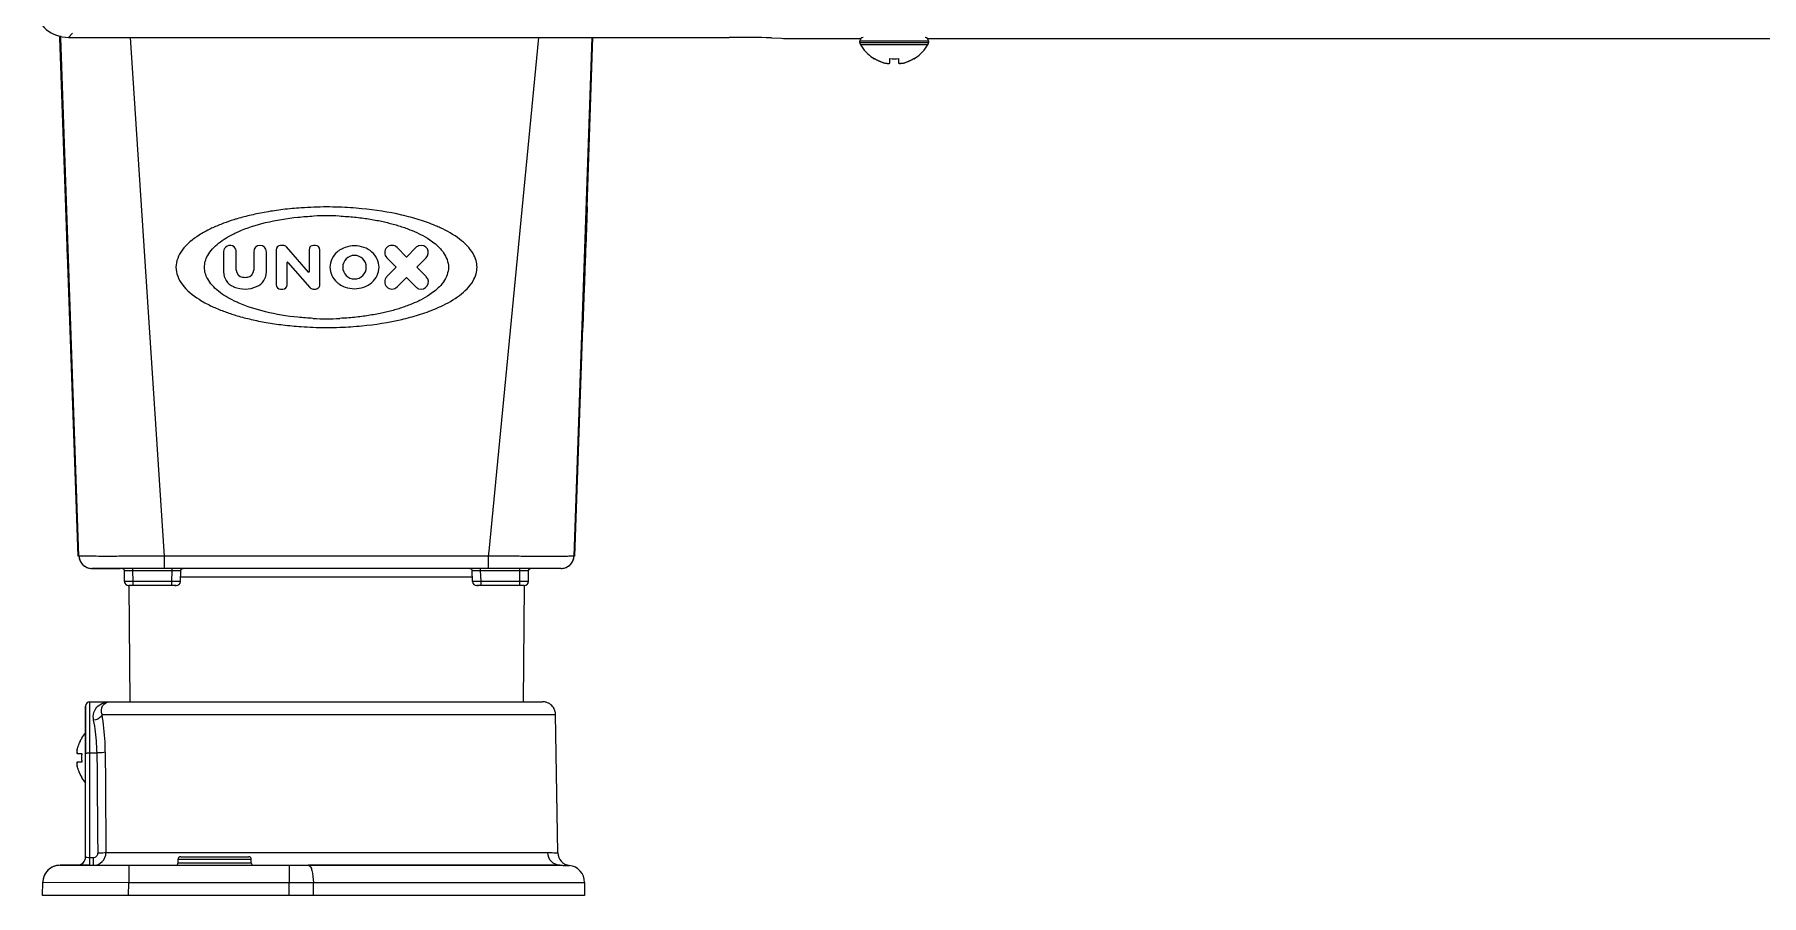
# Model space of a CAD drawing. Header units: millimetres. Extents: x 473 to 3963, y -1329 to 3488.
# Drawn here: x 1836.2 to 2037, y 1297.8 to 1397.8 of the extents above; entities that cross this region are included whole.
import ezdxf

# ---------------------------------------------------------------- set-up
doc = ezdxf.new("R2010")
doc.units = ezdxf.units.MM
doc.header["$LTSCALE"] = 392.37
doc.layers.get('0').update_dxf_attribs({"linetype": 'CONTINUOUS'})

msp = doc.modelspace()

# ---------------------------------------------------------------- linework, layer by layer
at = {"linetype": 'Continuous'}
for p, q in [((1839.16, 1397.43), (1839.16, 1397.66)), ((1839.16, 1397.43), (1839.16, 1397.66)), ((1839.85, 1377.76), (1839.16, 1397.43)), ((1841.27, 1337.21), (1839.16, 1397.43)), ((1839.26, 1397.43), (1839.26, 1397.64)), ((1841.37, 1337.21), (1839.26, 1397.43)), ((1840.15, 1397.47), (1840.63, 1397.95)), ((1840.15, 1397.47), (1840.63, 1397.47)), ((1840.63, 1397.47), (1916.95, 1397.47)), ((1851.29, 1337.77), (1847.37, 1397.47)), ((1889.06, 1337.77), (1894.82, 1397.47)), ((1898.93, 1337.21), (1901.03, 1397.47)), ((1901.03, 1397.47), (1898.93, 1337.21)), ((1899.03, 1337.21), (1901.13, 1397.47)), ((1900.45, 1377.77), (1901.13, 1397.47)), ((1921.88, 1397.43), (1923.06, 1397.37)), ((1927.99, 1397.33), (1932.15, 1397.33)), ((1932.15, 1397.33), (1932.26, 1397.33)), ((1932.15, 1397.07), (1932.15, 1396.87)), ((1932.15, 1396.87), (1932.15, 1397.07)), ((1932.15, 1397.07), (1940.15, 1397.07)), ((1932.15, 1396.87), (1940.15, 1396.87)), ((1932.2, 1396.66), (1940.09, 1396.66)), ((1940.04, 1397.33), (1940.15, 1397.33)), ((1940.15, 1397.33), (1985.46, 1397.33)), ((1940.15, 1397.07), (1940.15, 1396.87)), ((1940.15, 1396.87), (1940.15, 1397.07)), ((1985.46, 1397.33), (2207.15, 1397.33)), ((1933.85, 1394.99), (1933.85, 1395.02)), ((1935.65, 1394.47), (1935.65, 1395.02)), ((1936.65, 1395.02), (1936.65, 1394.47)), ((1938.45, 1395.02), (1938.45, 1394.99)), ((1839.95, 1377.77), (1839.85, 1377.77)), ((1839.89, 1376.67), (1839.85, 1377.77)), ((1900.45, 1377.77), (1900.35, 1377.77)), ((1900.45, 1377.77), (1900.4, 1376.43)), ((1840.01, 1373.22), (1839.89, 1376.67)), ((1900.4, 1376.43), (1900.29, 1373.2)), ((1865.11, 1373.3), (1864.82, 1373.3)), ((1868.66, 1373.3), (1868.63, 1373.3)), ((1868.88, 1373.3), (1868.66, 1373.3)), ((1840.02, 1373.06), (1840.01, 1373.22)), ((1840.02, 1373.05), (1840.02, 1373.06)), ((1840.02, 1372.87), (1840.02, 1373.05)), ((1840.05, 1372.14), (1840.02, 1372.87)), ((1840.05, 1372.09), (1840.05, 1372.14)), ((1840.06, 1371.86), (1840.05, 1372.09)), ((1840.06, 1371.67), (1840.06, 1371.86)), ((1840.09, 1370.8), (1840.06, 1371.67)), ((1858.18, 1372.56), (1858.18, 1370.25)), ((1859.66, 1370.44), (1859.66, 1372.56)), ((1861.69, 1372.56), (1861.69, 1370.44)), ((1863.17, 1370.25), (1863.17, 1372.56)), ((1864.31, 1372.8), (1864.31, 1368.74)), ((1868.04, 1370.2), (1865.5, 1373.13)), ((1865.58, 1368.74), (1865.58, 1371.31)), ((1865.65, 1371.33), (1868.2, 1368.4)), ((1868.12, 1372.8), (1868.12, 1370.22)), ((1869.39, 1368.74), (1869.39, 1372.8)), ((1877.16, 1371.86), (1878.23, 1370.8)), ((1879.42, 1371.99), (1878.36, 1373.06)), ((1880.55, 1373.06), (1879.48, 1371.99)), ((1880.89, 1371), (1881.74, 1371.86)), ((1900.26, 1372.46), (1900.22, 1371.21)), ((1900.27, 1372.79), (1900.26, 1372.46)), ((1900.29, 1373.2), (1900.27, 1372.83)), ((1900.27, 1372.83), (1900.27, 1372.8)), ((1900.27, 1372.8), (1900.27, 1372.79)), ((1840.1, 1370.77), (1840.09, 1370.8)), ((1840.1, 1370.74), (1840.1, 1370.77)), ((1840.2, 1370.77), (1840.1, 1370.77)), ((1840.13, 1369.86), (1840.1, 1370.74)), ((1840.13, 1369.67), (1840.13, 1369.86)), ((1840.14, 1369.43), (1840.13, 1369.67)), ((1840.14, 1369.39), (1840.14, 1369.43)), ((1840.17, 1368.66), (1840.14, 1369.39)), ((1878.23, 1370.74), (1877.16, 1369.67)), ((1878.36, 1368.48), (1879.42, 1369.54)), ((1879.48, 1369.54), (1880.55, 1368.48)), ((1880.68, 1370.8), (1880.89, 1371)), ((1880.88, 1370.53), (1880.68, 1370.74)), ((1881.74, 1369.67), (1880.88, 1370.53)), ((1900.1, 1370.77), (1900.2, 1370.77)), ((1900.16, 1369.46), (1900.13, 1368.74)), ((1900.17, 1369.88), (1900.16, 1369.6)), ((1900.16, 1369.6), (1900.16, 1369.46)), ((1900.18, 1370.22), (1900.17, 1369.88)), ((1900.19, 1370.32), (1900.18, 1370.25)), ((1900.18, 1370.25), (1900.18, 1370.22)), ((1900.2, 1370.77), (1900.19, 1370.32)), ((1900.22, 1371.21), (1900.2, 1370.77)), ((1840.18, 1368.48), (1840.17, 1368.66)), ((1840.18, 1368.47), (1840.18, 1368.48)), ((1840.18, 1368.29), (1840.18, 1368.47)), ((1840.18, 1368.27), (1840.18, 1368.29)), ((1840.3, 1364.83), (1840.18, 1368.27)), ((1840.18, 1368.27), (1840.18, 1368.27)), ((1864.82, 1368.23), (1865.07, 1368.23)), ((1868.59, 1368.23), (1868.61, 1368.23)), ((1868.61, 1368.23), (1868.88, 1368.23)), ((1900.12, 1368.34), (1900, 1365.11)), ((1900.13, 1368.7), (1900.12, 1368.51)), ((1900.12, 1368.51), (1900.12, 1368.51)), ((1900.12, 1368.51), (1900.12, 1368.34)), ((1900.13, 1368.74), (1900.13, 1368.73)), ((1900.13, 1368.73), (1900.13, 1368.7)), ((1840.34, 1363.77), (1840.3, 1364.83)), ((1840.34, 1363.77), (1840.44, 1363.77)), ((1841.27, 1337.21), (1840.34, 1363.77)), ((1899.03, 1337.21), (1899.96, 1363.76)), ((1899.86, 1363.77), (1899.96, 1363.77)), ((1900, 1365.11), (1899.96, 1363.77)), ((1851.33, 1337.21), (1851.29, 1337.77)), ((1851.33, 1335.77), (1851.33, 1337.21)), ((1889, 1337.21), (1851.33, 1337.21)), ((1889, 1337.21), (1889.06, 1337.77)), ((1889, 1335.77), (1889, 1337.21)), ((1846.16, 1335.77), (1842.87, 1335.77)), ((1842.87, 1335.77), (1846.16, 1335.77)), ((1846.4, 1335.77), (1846.16, 1335.77)), ((1847.65, 1335.77), (1846.4, 1335.77)), ((1846.67, 1334.26), (1846.65, 1335.52)), ((1846.67, 1334.26), (1846.65, 1335.52)), ((1848.44, 1335.77), (1847.65, 1335.77)), ((1847.65, 1335.52), (1847.65, 1335.77)), ((1847.67, 1334.26), (1847.65, 1335.52)), ((1847.65, 1335.52), (1852.22, 1335.52)), ((1848.54, 1335.77), (1848.44, 1335.77)), ((1851.33, 1335.77), (1848.54, 1335.77)), ((1889, 1335.77), (1851.33, 1335.77)), ((1852.17, 1334.26), (1852.22, 1335.52)), ((1852.22, 1335.52), (1852.22, 1335.77)), ((1853.17, 1334.24), (1853.22, 1335.53)), ((1853.22, 1335.53), (1853.22, 1335.53)), ((1887.07, 1335.53), (1887.07, 1335.53)), ((1887.13, 1334.24), (1887.07, 1335.53)), ((1888.07, 1335.52), (1888.07, 1335.77)), ((1888.13, 1334.26), (1888.07, 1335.52)), ((1888.07, 1335.52), (1892.64, 1335.52)), ((1891.76, 1335.77), (1889, 1335.77)), ((1891.88, 1335.77), (1891.76, 1335.77)), ((1892.64, 1335.77), (1891.88, 1335.77)), ((1892.62, 1334.26), (1892.64, 1335.52)), ((1893.89, 1335.77), (1892.64, 1335.77)), ((1892.64, 1335.52), (1892.64, 1335.77)), ((1893.62, 1334.26), (1893.64, 1335.52)), ((1894.14, 1335.77), (1893.89, 1335.77)), ((1897.43, 1335.77), (1894.14, 1335.77)), ((1847.17, 1333.77), (1847.28, 1320.27)), ((1847.67, 1333.77), (1847.17, 1333.77)), ((1847.17, 1333.77), (1847.28, 1320.27)), ((1852.17, 1334.26), (1847.67, 1334.26)), ((1847.67, 1333.77), (1847.67, 1334.26)), ((1852.17, 1333.77), (1847.67, 1333.77)), ((1852.17, 1333.77), (1847.67, 1333.77)), ((1852.17, 1333.77), (1852.17, 1334.26)), ((1852.67, 1333.77), (1852.17, 1333.77)), ((1852.52, 1333.77), (1852.67, 1333.77)), ((1868.32, 1334.77), (1853.19, 1334.77)), ((1871.97, 1334.77), (1868.32, 1334.77)), ((1887.1, 1334.77), (1871.97, 1334.77)), ((1887.13, 1334.24), (1887.13, 1334.24)), ((1888.13, 1333.77), (1887.63, 1333.77)), ((1887.63, 1333.77), (1887.77, 1333.77)), ((1892.62, 1334.26), (1888.13, 1334.26)), ((1888.13, 1333.77), (1888.13, 1334.26)), ((1892.62, 1333.77), (1888.13, 1333.77)), ((1892.62, 1333.77), (1888.13, 1333.77)), ((1892.62, 1333.77), (1892.62, 1334.26)), ((1893.12, 1333.77), (1892.62, 1333.77)), ((1893.13, 1333.77), (1893.01, 1320.27)), ((1893.13, 1333.77), (1893.01, 1320.27)), ((1842.15, 1319.63), (1842.15, 1319.77)), ((1842.15, 1319.74), (1842.15, 1319.77)), ((1842.15, 1319.77), (1842.15, 1319.63)), ((1842.15, 1318.59), (1842.15, 1319.63)), ((1842.15, 1319.63), (1842.15, 1318.59)), ((1842.65, 1320.27), (1845.01, 1320.27)), ((1842.65, 1314.33), (1842.65, 1320.27)), ((1845.01, 1320.27), (1845.82, 1320.27)), ((1845.82, 1320.27), (1846.06, 1320.27)), ((1846.06, 1320.27), (1846.13, 1320.27)), ((1846.13, 1320.27), (1870.15, 1320.27)), ((1870.15, 1320.27), (1894.16, 1320.27)), ((1894.16, 1320.27), (1894.23, 1320.27)), ((1894.23, 1320.27), (1894.48, 1320.27)), ((1894.48, 1320.27), (1895.28, 1320.27)), ((1842.15, 1318.52), (1842.15, 1318.59)), ((1842.15, 1318.59), (1842.15, 1318.52)), ((1842.15, 1318.49), (1842.15, 1318.52)), ((1842.15, 1318.52), (1842.15, 1318.49)), ((1842.15, 1314.29), (1842.15, 1318.49)), ((1842.15, 1318.49), (1842.15, 1314.29)), ((1844.06, 1318.79), (1855.74, 1318.79)), ((1855.74, 1318.79), (1855.77, 1318.79)), ((1855.77, 1318.79), (1861.92, 1318.79)), ((1861.92, 1318.79), (1861.95, 1318.79)), ((1861.95, 1318.79), (1878.35, 1318.79)), ((1878.35, 1318.79), (1878.37, 1318.79)), ((1878.37, 1318.79), (1884.53, 1318.79)), ((1884.53, 1318.79), (1884.55, 1318.79)), ((1884.55, 1318.79), (1896.78, 1318.79)), ((1897.06, 1302.71), (1896.78, 1318.79)), ((1841.67, 1316.07), (1841.7, 1316.07)), ((1841.15, 1314.27), (1841.7, 1314.27)), ((1841.7, 1313.27), (1841.15, 1313.27)), ((1842.15, 1302.27), (1842.15, 1314.29)), ((1842.65, 1302.18), (1842.65, 1314.33)), ((1842.65, 1314.33), (1843.47, 1314.33)), ((1841.7, 1311.47), (1841.67, 1311.47)), ((1839.17, 1301.27), (1847.18, 1301.27)), ((1841.05, 1301.27), (1839.17, 1301.27)), ((1841.15, 1301.27), (1841.05, 1301.27)), ((1842.65, 1301.27), (1841.15, 1301.27)), ((1841.15, 1301.27), (1842.65, 1301.27)), ((1842.65, 1301.27), (1842.65, 1302.18)), ((1842.65, 1302.18), (1843.05, 1302.18)), ((1843.05, 1301.27), (1843.05, 1302.18)), ((1844.51, 1302.74), (1852.15, 1302.74)), ((1847.18, 1301.27), (1865.81, 1301.27)), ((1847.18, 1301.27), (1865.81, 1301.27)), ((1847.18, 1301.27), (1847.18, 1299.27)), ((1852.15, 1302.74), (1852.21, 1302.74)), ((1852.21, 1302.74), (1856.36, 1302.74)), ((1852.9, 1301.57), (1852.9, 1301.97)), ((1852.9, 1301.57), (1852.9, 1301.97)), ((1852.9, 1301.97), (1861.4, 1301.97)), ((1852.9, 1301.57), (1861.4, 1301.57)), ((1853.2, 1302.27), (1854.9, 1302.27)), ((1853.2, 1302.27), (1854.9, 1302.27)), ((1854.9, 1302.27), (1859.39, 1302.27)), ((1854.9, 1302.27), (1859.39, 1302.27)), ((1856.36, 1302.74), (1870.15, 1302.74)), ((1859.39, 1302.27), (1861.1, 1302.27)), ((1859.39, 1302.27), (1861.1, 1302.27)), ((1861.4, 1301.57), (1861.4, 1301.97)), ((1861.4, 1301.57), (1861.4, 1301.97)), ((1865.81, 1301.27), (1868.06, 1301.27)), ((1865.81, 1301.27), (1865.81, 1299.27)), ((1868.06, 1301.27), (1897.31, 1301.27)), ((1897.31, 1301.27), (1868.06, 1301.27)), ((1870.15, 1302.74), (1870.3, 1302.74)), ((1870.3, 1302.74), (1883.94, 1302.74)), ((1883.94, 1302.74), (1888.09, 1302.74)), ((1888.09, 1302.74), (1888.15, 1302.74)), ((1888.15, 1302.74), (1895.87, 1302.74)), ((1837.15, 1297.77), (1837.17, 1299.3)), ((1837.17, 1299.3), (1847.18, 1299.27)), ((1847.15, 1297.77), (1847.18, 1299.27)), ((1847.18, 1299.27), (1865.81, 1299.27)), ((1865.81, 1299.27), (1868.62, 1299.27)), ((1865.81, 1297.77), (1865.81, 1299.27)), ((1868.62, 1299.27), (1900.15, 1299.27)), ((1868.62, 1297.77), (1868.62, 1299.27)), ((1900.15, 1299.27), (1900.15, 1297.77)), ((1847.15, 1297.77), (1837.15, 1297.77)), ((1865.81, 1297.77), (1847.15, 1297.77)), ((1868.62, 1297.77), (1865.81, 1297.77)), ((1900.15, 1297.77), (1868.62, 1297.77))]:
    msp.add_line(p, q, dxfattribs=at)
for points in [[(1870.55, 1370.77), (1870.55, 1370.77), (1870.55, 1370.77), (1870.55, 1370.77)], [(1876.26, 1370.77), (1876.26, 1370.77), (1876.26, 1370.77), (1876.26, 1370.77)], [(1887.65, 1370.77), (1887.65, 1370.77), (1887.65, 1370.77), (1887.65, 1370.77)], [(1853.22, 1335.53), (1853.23, 1335.58), (1853.28, 1335.68), (1853.37, 1335.74), (1853.47, 1335.77)], [(1886.82, 1335.77), (1886.93, 1335.74), (1887.01, 1335.68), (1887.06, 1335.58), (1887.07, 1335.53)]]:
    msp.add_lwpolyline(points, dxfattribs=at)
for centre, radius, start, end in [((1932.55, 1397.07), 0.4, 90, 180), ((1939.75, 1397.07), 0.4, 0, 90), ((1932.55, 1396.87), 0.4, 180, 193.4759), ((1932.55, 1396.87), 0.4, 180, 193.4584), ((1932.55, 1396.87), 0.4, 193.4759, 196.8253), ((1932.55, 1396.87), 0.4, 193.4584, 196.8427), ((1932.55, 1396.87), 0.4, 196.8253, 210.3012), ((1932.55, 1396.87), 0.4, 196.8427, 210.3012), ((1936.35, 1399.09), 4.8, 210.3012, 223.1766), ((1936.35, 1399.09), 4.8, 210.3012, 223.1927), ((1936.35, 1399.09), 4.8, 223.1766, 227.1654), ((1936.35, 1399.09), 4.8, 223.1927, 227.1511), ((1936.35, 1399.09), 4.8, 227.1654, 238.3799), ((1936.35, 1399.09), 4.8, 227.1511, 238.4029), ((1935.95, 1399.09), 4.8, 301.5971, 312.8489), ((1935.95, 1399.09), 4.8, 301.6201, 312.8346), ((1935.95, 1399.09), 4.8, 312.8346, 316.8234), ((1935.95, 1399.09), 4.8, 312.8489, 316.8073), ((1935.95, 1399.09), 4.8, 316.8234, 329.6988), ((1935.95, 1399.09), 4.8, 316.8073, 329.6988), ((1939.75, 1396.87), 0.4, 329.6988, 343.1747), ((1939.75, 1396.87), 0.4, 329.6988, 343.1573), ((1939.75, 1396.87), 0.4, 343.1747, 346.5241), ((1939.75, 1396.87), 0.4, 343.1573, 346.5416), ((1939.75, 1396.87), 0.4, 346.5241, 360), ((1939.75, 1396.87), 0.4, 346.5416, 360), ((1936.35, 1399.09), 4.8, 238.3799, 238.6273), ((1936.35, 1399.09), 4.8, 238.4029, 238.6273), ((1936.33, 1399.07), 4.75, 238.4659, 241.0313), ((1936.33, 1399.07), 4.75, 241.0316, 241.9926), ((1936.33, 1399.07), 4.75, 241.9926, 243.3187), ((1936.33, 1399.06), 4.74, 243.3188, 244.4598), ((1936.33, 1399.06), 4.74, 244.4598, 245.4278), ((1936.33, 1399.06), 4.73, 245.4278, 246.6825), ((1936.32, 1399.05), 4.73, 246.6826, 247.4526), ((1936.32, 1399.04), 4.72, 247.4524, 248.9975), ((1936.32, 1399.04), 4.72, 248.9977, 249.4819), ((1936.31, 1399.03), 4.7, 249.4813, 251.5344), ((1936.31, 1399.01), 4.68, 251.535, 252.6227), ((1936.3, 1398.99), 4.67, 252.6228, 253.6051), ((1936.29, 1398.96), 4.64, 253.6036, 255.6824), ((1935.4, 1396.46), 2.01, 262.7259, 264.7415), ((1935.4, 1396.44), 1.98, 264.7442, 265.3991), ((1935.4, 1396.43), 1.97, 265.3984, 266.7833), ((1935.4, 1396.42), 1.96, 266.7841, 267.6235), ((1935.4, 1396.41), 1.96, 267.6234, 268.8455), ((1935.4, 1396.4), 1.95, 268.8459, 269.8005), ((1935.4, 1396.4), 1.95, 269.8006, 270.9258), ((1935.4, 1396.41), 1.95, 270.9261, 271.9964), ((1935.4, 1396.41), 1.96, 271.9964, 273.0228), ((1935.4, 1396.42), 1.97, 273.0233, 274.286), ((1935.4, 1396.44), 1.98, 274.2856, 275.1372), ((1935.39, 1396.46), 2.01, 275.1401, 277.2744), ((1936.15, 1398.79), 3.8, 262.4351, 277.5649), ((1936.9, 1396.46), 2.01, 262.7256, 264.8598), ((1936.9, 1396.44), 1.98, 264.8627, 265.7144), ((1936.9, 1396.42), 1.97, 265.714, 266.9766), ((1936.9, 1396.41), 1.96, 266.9771, 268.0037), ((1936.9, 1396.41), 1.95, 268.0037, 269.0738), ((1936.9, 1396.4), 1.95, 269.0741, 270.1995), ((1936.9, 1396.4), 1.95, 270.1995, 271.1541), ((1936.9, 1396.41), 1.95, 271.1545, 272.3767), ((1936.9, 1396.42), 1.96, 272.3765, 273.2159), ((1936.9, 1396.43), 1.97, 273.2167, 274.6016), ((1936.9, 1396.44), 1.98, 274.6009, 275.2558), ((1936.89, 1396.46), 2.01, 275.2585, 277.2741), ((1936, 1398.96), 4.64, 284.3176, 286.3964), ((1935.99, 1398.99), 4.67, 286.3949, 287.3772), ((1935.99, 1399.01), 4.68, 287.3773, 288.465), ((1935.98, 1399.03), 4.7, 288.4656, 290.5187), ((1935.98, 1399.04), 4.72, 290.5181, 291.0023), ((1935.98, 1399.04), 4.72, 291.0025, 292.5476), ((1935.97, 1399.05), 4.73, 292.5474, 293.3174), ((1935.97, 1399.06), 4.73, 293.3175, 294.5722), ((1935.97, 1399.06), 4.74, 294.5722, 295.5402), ((1935.97, 1399.06), 4.74, 295.5402, 296.6812), ((1935.97, 1399.07), 4.75, 296.6813, 298.0074), ((1935.96, 1399.07), 4.75, 298.0074, 298.9684), ((1935.96, 1399.07), 4.75, 298.9687, 301.5341), ((1935.95, 1399.09), 4.8, 301.3727, 301.6201), ((1935.95, 1399.09), 4.8, 301.3727, 301.5971), ((1870.15, 1333.99), 43.78, 88.1051, 91.9045), ((1870.15, 1343.16), 33.58, 87.5041, 92.4884), ((1858.92, 1372.56), 0.74, 49.8262, 180.0001), ((1862.43, 1372.56), 0.74, 0, 180), ((1864.82, 1372.8), 0.508, 90, 180), ((1865.11, 1372.8), 0.508, 41, 90), ((1868.63, 1372.8), 0.508, 90, 180), ((1868.88, 1372.8), 0.508, 0, 90), ((1877.76, 1372.46), 0.846, 45, 225), ((1881.15, 1372.46), 0.846, 106.5563, 135.0003), ((1881.15, 1372.46), 0.846, 315, 106.5563), ((1858.92, 1372.56), 0.74, 0, 49.8262), ((1865.62, 1371.31), 0.0423, 41, 180), ((1873.41, 1370.77), 1.37, 0, 180), ((1879.45, 1372.02), 0.0423, 225, 315), ((1860.08, 1370.25), 1.9, 180, 246.4218), ((1860.5, 1370.44), 0.846, 180, 262.3377), ((1860.67, 1371.7), 2.11, 262.3377, 277.6624), ((1860.84, 1370.44), 0.846, 277.6627, 360), ((1861.27, 1370.25), 1.9, 293.5782, 360), ((1868.08, 1370.22), 0.0423, 220.9989, 360), ((1873.41, 1370.77), 1.37, 180, 360), ((1877.76, 1369.07), 0.846, 135, 315), ((1878.2, 1370.77), 0.0423, 315, 44.9987), ((1879.45, 1369.51), 0.0423, 45, 135), ((1880.71, 1370.77), 0.0423, 135, 224.9987), ((1881.15, 1369.07), 0.846, 250.3584, 45), ((1860.67, 1371.61), 3.38, 246.4218, 248.4023), ((1860.67, 1371.61), 3.38, 248.4023, 293.5782), ((1864.82, 1368.74), 0.508, 180.0003, 270), ((1865.07, 1368.74), 0.508, 270, 360), ((1868.59, 1368.74), 0.508, 221, 270), ((1868.88, 1368.74), 0.508, 270, 0.0001), ((1881.15, 1369.07), 0.846, 225.0006, 250.3584), ((1870.15, 1398.35), 33.57, 267.3327, 272.6739), ((1870.15, 1407.52), 43.76, 267.9356, 272.0555), ((1842.87, 1337.27), 1.5, 182, 270), ((1842.87, 1337.27), 1.5, 182, 199.5998), ((1897.43, 1337.27), 1.5, 270.0006, 358), ((1897.43, 1337.27), 1.5, 340.4, 358), ((1842.87, 1337.27), 1.5, 199.5998, 206.1425), ((1842.87, 1337.27), 1.5, 206.1425, 217.1997), ((1842.87, 1337.27), 1.5, 217.1997, 225.5929), ((1842.87, 1337.27), 1.5, 225.5929, 234.7996), ((1842.87, 1337.27), 1.5, 234.7996, 245.0651), ((1842.87, 1337.27), 1.5, 245.0651, 252.3995), ((1842.87, 1337.27), 1.5, 252.3995, 269.9994), ((1846.16, 1334.77), 1, 72.1, 90), ((1846.16, 1334.77), 1, 72.1, 90), ((1846.4, 1335.52), 0.25, 60.3312, 90), ((1846.4, 1335.52), 0.25, 1.0003, 90.0181), ((1846.16, 1334.77), 1, 62.1385, 72.1), ((1846.16, 1334.77), 1, 62.1385, 72.1), ((1846.4, 1335.52), 0.25, 44.3787, 60.3312), ((1846.4, 1335.52), 0.25, 30.6648, 44.3787), ((1846.4, 1335.52), 0.25, 1, 30.6648), ((1846.4, 1335.52), 0.25, 1, 29.6736), ((1846.4, 1335.52), 0.25, 1.0002, 29.679), ((1893.89, 1335.52), 0.25, 90, 179), ((1893.89, 1335.52), 0.25, 149.3283, 178.9998), ((1893.89, 1335.52), 0.25, 150.3264, 179), ((1893.89, 1335.52), 0.25, 150.3184, 178.9997), ((1894.14, 1334.77), 1, 107.9, 117.8615), ((1894.14, 1334.77), 1, 107.9, 117.8615), ((1893.89, 1335.52), 0.25, 135.6122, 149.3283), ((1893.89, 1335.52), 0.25, 119.6574, 135.6122), ((1893.89, 1335.52), 0.25, 89.9879, 119.6574), ((1894.14, 1334.77), 1, 90, 107.9), ((1894.14, 1334.77), 1, 90, 107.9), ((1897.43, 1337.27), 1.5, 270, 287.6), ((1897.43, 1337.27), 1.5, 287.6, 294.9344), ((1897.43, 1337.27), 1.5, 294.9344, 305.1999), ((1897.43, 1337.27), 1.5, 305.1999, 314.4067), ((1897.43, 1337.27), 1.5, 314.4067, 322.7999), ((1897.43, 1337.27), 1.5, 322.7999, 333.8572), ((1897.43, 1337.27), 1.5, 333.8572, 340.4), ((1847.17, 1334.27), 0.5, 181, 270), ((1847.17, 1334.27), 0.5, 181, 203.2492), ((1847.17, 1334.27), 0.5, 181, 203.2504), ((1847.17, 1334.27), 0.5, 181, 203.2495), ((1847.17, 1334.27), 0.5, 203.2492, 212.3242), ((1847.17, 1334.27), 0.5, 203.2504, 212.3256), ((1847.17, 1334.27), 0.5, 203.2495, 212.3258), ((1847.17, 1334.27), 0.5, 212.3242, 225.4985), ((1847.17, 1334.27), 0.5, 212.3256, 225.5005), ((1847.17, 1334.27), 0.5, 212.3258, 225.4989), ((1847.17, 1334.27), 0.5, 225.4985, 237.9157), ((1847.17, 1334.27), 0.5, 225.5005, 237.918), ((1847.17, 1334.27), 0.5, 225.4989, 237.9174), ((1847.17, 1334.27), 0.5, 237.9157, 247.7478), ((1847.17, 1334.27), 0.5, 237.918, 247.7504), ((1847.17, 1334.27), 0.5, 237.9174, 247.7484), ((1847.17, 1334.27), 0.5, 247.7478, 269.9972), ((1847.17, 1334.27), 0.5, 247.7504, 270), ((1847.17, 1334.27), 0.5, 247.7484, 269.998), ((1852.67, 1334.27), 0.5, 270, 357.587), ((1887.63, 1334.27), 0.5, 182.4136, 270), ((1893.12, 1334.27), 0.5, 270.002, 359), ((1893.12, 1334.27), 0.5, 270, 292.2497), ((1893.12, 1334.27), 0.5, 270, 292.2497), ((1893.12, 1334.27), 0.5, 270.0028, 292.2522), ((1893.12, 1334.27), 0.5, 292.2497, 302.081), ((1893.12, 1334.27), 0.5, 292.2497, 302.081), ((1893.12, 1334.27), 0.5, 292.2522, 302.0843), ((1893.12, 1334.27), 0.5, 302.081, 314.4996), ((1893.12, 1334.27), 0.5, 302.081, 314.4996), ((1893.12, 1334.27), 0.5, 302.0843, 314.5015), ((1893.12, 1334.27), 0.5, 314.4996, 327.6731), ((1893.12, 1334.27), 0.5, 314.4996, 327.6731), ((1893.12, 1334.27), 0.5, 314.5015, 327.6758), ((1893.12, 1334.27), 0.5, 327.6731, 336.7497), ((1893.12, 1334.27), 0.5, 327.6731, 336.7497), ((1893.12, 1334.27), 0.5, 327.6758, 336.7508), ((1893.12, 1334.27), 0.5, 336.7497, 359), ((1893.12, 1334.27), 0.5, 336.7497, 359), ((1893.12, 1334.27), 0.5, 336.7508, 359), ((1842.65, 1319.77), 0.5, 90, 180), ((1895.28, 1318.77), 1.5, 73.5334, 90), ((1895.28, 1318.77), 1.5, 73.5037, 90), ((1895.28, 1318.77), 1.5, 68.232, 73.5334), ((1895.28, 1318.77), 1.5, 68.2568, 73.5037), ((1895.28, 1318.77), 1.5, 56.9634, 68.232), ((1895.28, 1318.77), 1.5, 56.9223, 68.2568), ((1895.28, 1318.77), 1.5, 50.8209, 56.9634), ((1895.28, 1318.77), 1.5, 50.8591, 56.9223), ((1895.28, 1318.77), 1.5, 40.1792, 50.8209), ((1895.28, 1318.77), 1.5, 40.1409, 50.8591), ((1895.28, 1318.77), 1.5, 34.0366, 40.1792), ((1895.28, 1318.77), 1.5, 34.0777, 40.1409), ((1895.28, 1318.77), 1.5, 22.768, 34.0366), ((1895.28, 1318.77), 1.5, 22.7432, 34.0777), ((1895.28, 1318.77), 1.5, 17.4666, 22.768), ((1895.28, 1318.77), 1.5, 17.4963, 22.7432), ((1895.28, 1318.77), 1.5, 1, 17.4666), ((1895.28, 1318.77), 1.5, 1, 17.4963), ((1845.69, 1313.61), 4.68, 161.535, 162.6227), ((1845.71, 1313.6), 4.7, 159.4813, 161.5344), ((1845.72, 1313.6), 4.72, 158.9977, 159.4819), ((1845.73, 1313.59), 4.72, 157.4524, 158.9975), ((1845.73, 1313.59), 4.73, 156.6826, 157.4526), ((1845.74, 1313.59), 4.73, 155.4278, 156.6825), ((1845.74, 1313.59), 4.74, 154.4598, 155.4278), ((1845.75, 1313.58), 4.74, 153.3188, 154.4598), ((1845.75, 1313.58), 4.75, 151.9926, 153.3187), ((1845.75, 1313.58), 4.75, 151.0316, 151.9926), ((1845.76, 1313.58), 4.75, 148.4659, 151.0313), ((1845.77, 1313.57), 4.8, 148.4026, 148.5421), ((1845.77, 1313.57), 4.8, 139.2086, 148.4026), ((1843.14, 1314.51), 2.01, 172.7256, 174.8598), ((1843.12, 1314.51), 1.98, 174.8627, 175.7144), ((1843.11, 1314.51), 1.97, 175.714, 176.9766), ((1843.1, 1314.52), 1.96, 176.9771, 178.0037), ((1843.09, 1314.52), 1.95, 178.0037, 179.0738), ((1843.09, 1314.52), 1.95, 179.0741, 180.1995), ((1843.09, 1314.52), 1.95, 180.1995, 181.1541), ((1843.09, 1314.52), 1.95, 181.1545, 182.3767), ((1843.1, 1314.52), 1.96, 182.3765, 183.2159), ((1843.11, 1314.52), 1.97, 183.2167, 184.6016), ((1843.12, 1314.52), 1.98, 184.6009, 185.2558), ((1843.14, 1314.52), 2.01, 185.2585, 187.2741), ((1843.14, 1313.01), 2.01, 172.7259, 174.7415), ((1843.12, 1313.01), 1.98, 174.7442, 175.3991), ((1843.11, 1313.01), 1.97, 175.3984, 176.7833), ((1843.1, 1313.02), 1.96, 176.7841, 177.6235), ((1843.09, 1313.02), 1.96, 177.6234, 178.8455), ((1843.09, 1313.02), 1.95, 178.8459, 179.8005), ((1845.65, 1313.62), 4.64, 163.6036, 165.6824), ((1845.68, 1313.61), 4.67, 162.6228, 163.6051), ((1845.46, 1313.76), 3.79, 172.4013, 179.9911), ((1845.46, 1313.77), 3.79, 180.0089, 187.5987), ((5436.74, 1337.21), 3593.35, 180.36486, 180.55083), ((5556.22, 1334.93), 3711.85, 180.31694, 180.49696), ((1843.09, 1313.02), 1.95, 179.8006, 180.9258), ((1843.09, 1313.02), 1.95, 180.9261, 181.9964), ((1843.1, 1313.02), 1.96, 181.9964, 183.0228), ((1843.11, 1313.02), 1.97, 183.0233, 184.286), ((1843.12, 1313.02), 1.98, 184.2856, 185.1372), ((1843.14, 1313.02), 2.01, 185.1401, 187.2744), ((1845.65, 1313.91), 4.64, 194.3176, 196.3964), ((1845.68, 1313.92), 4.67, 196.3949, 197.3772), ((1845.69, 1313.93), 4.68, 197.3773, 198.465), ((1845.71, 1313.93), 4.7, 198.4656, 200.5187), ((1845.72, 1313.94), 4.72, 200.5181, 201.0023), ((1845.73, 1313.94), 4.72, 201.0025, 202.5476), ((1845.73, 1313.94), 4.73, 202.5474, 203.3174), ((1845.74, 1313.94), 4.73, 203.3175, 204.5722), ((1845.74, 1313.95), 4.74, 204.5722, 205.5402), ((1845.75, 1313.95), 4.74, 205.5402, 206.6812), ((1845.75, 1313.95), 4.75, 206.6813, 208.0074), ((1845.75, 1313.95), 4.75, 208.0074, 208.9684), ((1845.76, 1313.95), 4.75, 208.9687, 211.5341), ((1845.77, 1313.96), 4.8, 211.4579, 211.5974), ((1845.77, 1313.96), 4.8, 211.5974, 220.7914), ((1839.17, 1299.27), 2, 90.0002, 179), ((1839.17, 1299.27), 2, 115.2276, 125.6), ((1839.17, 1299.27), 2, 107.8, 115.2276), ((1839.17, 1299.27), 2, 90, 107.8), ((1841.15, 1302.27), 1, 270.0004, 360), ((1841.15, 1302.27), 1, 270, 288), ((1841.15, 1302.27), 1, 288, 295.4263), ((1841.15, 1302.27), 1, 295.4263, 305.9999), ((1841.15, 1302.27), 1, 305.9999, 315.3305), ((1841.15, 1302.27), 1, 315.3305, 323.9999), ((1852.6, 1301.57), 0.3, 270, 360), ((1852.6, 1301.57), 0.3, 270, 360), ((1853.2, 1301.97), 0.3, 90, 180), ((1861.1, 1301.97), 0.3, 0, 90), ((1861.7, 1301.57), 0.3, 180, 270), ((1861.7, 1301.57), 0.3, 180, 270), ((1898.56, 1302.74), 1.5, 181, 263.2171), ((1898.15, 1299.27), 2, 0, 83.217), ((1839.17, 1299.27), 2, 161.2, 179), ((1839.17, 1299.27), 2, 154.6006, 161.2), ((1839.17, 1299.27), 2, 143.4, 154.6006), ((1839.17, 1299.27), 2, 134.9253, 143.4), ((1839.17, 1299.27), 2, 125.6, 134.9253)]:
    msp.add_arc(centre, radius, start, end, dxfattribs=at)
for centre, major_axis, ratio, start_param, end_param in [((1840.15, 1401.47), (2.83, 2.83), 0.999924, -3.754554, -2.356233), ((1916.95, 1397.42), (5, 0), 0.008727, 0.174533, 1.570796), ((1927.99, 1397.38), (5, 0), 0.008727, -2.96706, -1.570796)]:
    msp.add_ellipse(centre, major_axis=major_axis, ratio=ratio, start_param=start_param, end_param=end_param, dxfattribs=at)
for points, knots in [([(1868.7, 1377.74), (1868.2, 1377.72), (1866.99, 1377.66), (1865.14, 1377.49), (1863.48, 1377.25), (1862.26, 1377.02), (1861.4, 1376.83), (1860.58, 1376.63), (1859.9, 1376.44), (1859.49, 1376.32), (1859.36, 1376.28)], [0, 0, 0, 0, 0.157659, 0.382572, 0.58963, 0.685921, 0.777243, 0.866283, 0.955457, 1, 1, 1, 1]), ([(1880.94, 1376.28), (1880.26, 1376.49), (1878.07, 1377.07), (1874.94, 1377.55), (1872.49, 1377.71), (1871.6, 1377.74)], [0, 0, 0, 0, 0.222615, 0.719095, 1, 1, 1, 1]), ([(1856.92, 1375.35), (1856.84, 1375.31), (1856.3, 1375.06), (1855, 1374.34), (1853.32, 1373.04), (1852.65, 1371.46), (1852.65, 1370.77)], [0, 0, 0, 0, 0.04125, 0.275012, 0.678544, 1, 1, 1, 1]), ([(1859.36, 1376.28), (1858.96, 1376.15), (1858.14, 1375.87), (1857.33, 1375.54), (1856.92, 1375.35)], [0, 0, 0, 0, 0.48085, 1, 1, 1, 1]), ([(1859.37, 1374.66), (1859.54, 1374.74), (1860.72, 1375.29), (1863.19, 1376.07), (1866.17, 1376.55), (1868.06, 1376.69), (1868.69, 1376.72)], [0, 0, 0, 0, 0.057408, 0.407118, 0.80488, 1, 1, 1, 1]), ([(1871.61, 1376.72), (1871.92, 1376.7), (1872.8, 1376.65), (1874.21, 1376.51), (1875.55, 1376.31), (1876.54, 1376.11), (1877.23, 1375.95), (1877.9, 1375.78), (1878.78, 1375.52), (1879.8, 1375.17), (1880.57, 1374.83), (1880.92, 1374.66)], [0, 0, 0, 0, 0.096488, 0.276509, 0.442355, 0.519536, 0.592779, 0.664239, 0.735865, 0.878106, 1, 1, 1, 1]), ([(1883.37, 1375.35), (1883.19, 1375.44), (1882.39, 1375.78), (1881.58, 1376.08), (1880.94, 1376.28)], [0, 0, 0, 0, 0.227638, 1, 1, 1, 1]), ([(1887.65, 1370.77), (1887.65, 1371.03), (1887.57, 1371.59), (1887.02, 1372.81), (1885.6, 1374.19), (1884.16, 1374.99), (1883.37, 1375.35)], [0, 0, 0, 0, 0.1198, 0.254861, 0.60223, 1, 1, 1, 1]), ([(1856.9, 1372.9), (1857.12, 1373.14), (1857.88, 1373.83), (1858.75, 1374.35), (1859.37, 1374.66)], [0, 0, 0, 0, 0.313765, 1, 1, 1, 1]), ([(1880.92, 1374.66), (1880.97, 1374.63), (1881.39, 1374.42), (1882.27, 1373.92), (1883.03, 1373.31), (1883.4, 1372.91)], [0, 0, 0, 0, 0.051563, 0.465079, 1, 1, 1, 1]), ([(1855.97, 1370.77), (1855.97, 1370.99), (1856.03, 1371.47), (1856.34, 1372.2), (1856.69, 1372.66), (1856.9, 1372.9)], [0, 0, 0, 0, 0.282762, 0.599317, 1, 1, 1, 1]), ([(1871.64, 1372.73), (1871.55, 1372.67), (1871.2, 1372.39), (1870.71, 1371.77), (1870.55, 1371.09), (1870.55, 1370.77)], [0, 0, 0, 0, 0.13782, 0.577461, 1, 1, 1, 1]), ([(1876.26, 1370.77), (1876.26, 1371.09), (1876.1, 1371.77), (1875.45, 1372.59), (1874.51, 1373.14), (1873.41, 1373.32), (1872.41, 1373.15), (1871.85, 1372.87), (1871.64, 1372.73)], [0, 0, 0, 0, 0.162094, 0.330751, 0.508275, 0.691811, 0.875347, 1, 1, 1, 1]), ([(1883.4, 1372.91), (1883.52, 1372.77), (1884.01, 1372.14), (1884.33, 1371.36), (1884.33, 1370.77)], [0, 0, 0, 0, 0.241033, 1, 1, 1, 1]), ([(1852.65, 1370.77), (1852.65, 1370.07), (1853.32, 1368.49), (1855, 1367.19), (1856.27, 1366.49), (1856.79, 1366.24), (1856.84, 1366.22)], [0, 0, 0, 0, 0.325823, 0.734844, 0.971786, 1, 1, 1, 1]), ([(1856.86, 1368.67), (1856.66, 1368.9), (1856.34, 1369.34), (1856.03, 1370.06), (1855.97, 1370.54), (1855.97, 1370.77)], [0, 0, 0, 0, 0.386646, 0.710619, 1, 1, 1, 1]), ([(1870.55, 1370.77), (1870.55, 1370.44), (1870.71, 1369.76), (1871.21, 1369.13), (1871.57, 1368.85), (1871.68, 1368.78)], [0, 0, 0, 0, 0.414827, 0.846454, 1, 1, 1, 1]), ([(1871.68, 1368.78), (1871.87, 1368.65), (1872.42, 1368.37), (1873.41, 1368.21), (1874.51, 1368.39), (1875.45, 1368.94), (1876.1, 1369.76), (1876.26, 1370.44), (1876.26, 1370.77)], [0, 0, 0, 0, 0.11837, 0.303224, 0.488077, 0.666875, 0.836743, 1, 1, 1, 1]), ([(1884.33, 1370.77), (1884.33, 1370.17), (1884.02, 1369.41), (1883.55, 1368.79), (1883.43, 1368.66)], [0, 0, 0, 0, 0.777282, 1, 1, 1, 1]), ([(1883.45, 1366.22), (1884.22, 1366.57), (1885.62, 1367.36), (1887.02, 1368.72), (1887.57, 1369.94), (1887.65, 1370.5), (1887.65, 1370.77)], [0, 0, 0, 0, 0.38951, 0.741645, 0.87856, 1, 1, 1, 1]), ([(1859.44, 1366.84), (1858.79, 1367.15), (1857.88, 1367.69), (1857.09, 1368.42), (1856.86, 1368.67)], [0, 0, 0, 0, 0.682017, 1, 1, 1, 1]), ([(1883.43, 1368.66), (1883.06, 1368.24), (1882.28, 1367.63), (1881.37, 1367.1), (1880.92, 1366.88), (1880.85, 1366.84)], [0, 0, 0, 0, 0.530253, 0.926618, 1, 1, 1, 1]), ([(1856.84, 1366.22), (1857.28, 1366.01), (1858.14, 1365.66), (1859.03, 1365.36), (1859.46, 1365.22)], [0, 0, 0, 0, 0.515491, 1, 1, 1, 1]), ([(1868.58, 1364.82), (1868, 1364.85), (1866.14, 1364.98), (1863.19, 1365.46), (1860.75, 1366.24), (1859.59, 1366.77), (1859.44, 1366.84)], [0, 0, 0, 0, 0.187834, 0.593214, 0.949621, 1, 1, 1, 1]), ([(1880.85, 1366.84), (1880.52, 1366.68), (1879.77, 1366.36), (1878.78, 1366.01), (1877.9, 1365.75), (1877.23, 1365.58), (1876.54, 1365.42), (1875.55, 1365.23), (1874.21, 1365.02), (1872.83, 1364.88), (1871.99, 1364.83), (1871.71, 1364.82)], [0, 0, 0, 0, 0.116158, 0.261112, 0.334104, 0.406927, 0.481566, 0.560219, 0.729227, 0.912681, 1, 1, 1, 1]), ([(1880.84, 1365.22), (1881.51, 1365.43), (1882.39, 1365.74), (1883.24, 1366.12), (1883.45, 1366.22)], [0, 0, 0, 0, 0.755976, 1, 1, 1, 1]), ([(1859.46, 1365.22), (1859.56, 1365.19), (1859.93, 1365.08), (1860.58, 1364.9), (1861.4, 1364.7), (1862.26, 1364.51), (1863.48, 1364.28), (1865.14, 1364.04), (1866.95, 1363.87), (1868.12, 1363.81), (1868.58, 1363.79)], [0, 0, 0, 0, 0.034698, 0.126018, 0.217202, 0.310723, 0.409331, 0.621374, 0.851702, 1, 1, 1, 1]), ([(1871.72, 1363.79), (1872.57, 1363.82), (1874.98, 1363.98), (1878.03, 1364.45), (1880.2, 1365.03), (1880.84, 1365.22)], [0, 0, 0, 0, 0.274518, 0.782934, 1, 1, 1, 1]), ([(1851.33, 1337.21), (1850.68, 1337.21), (1849.41, 1337.2), (1847.56, 1337.18), (1845.86, 1337.17), (1844.37, 1337.17), (1843.29, 1337.17), (1842.57, 1337.18), (1842.15, 1337.18), (1841.83, 1337.19), (1841.58, 1337.19), (1841.47, 1337.21), (1841.37, 1337.2), (1841.37, 1337.21)], [0, 0, 0, 0, 0.195077, 0.382661, 0.555562, 0.7071, 0.831435, 0.881863, 0.923793, 0.95683, 0.980664, 0.995077, 1, 1, 1, 1]), ([(1898.93, 1337.21), (1898.93, 1337.2), (1898.83, 1337.21), (1898.72, 1337.18), (1898.47, 1337.18), (1898.15, 1337.17), (1897.73, 1337.16), (1897.01, 1337.15), (1895.93, 1337.15), (1894.45, 1337.16), (1892.75, 1337.17), (1890.91, 1337.19), (1889.65, 1337.2), (1889, 1337.21)], [0, 0, 0, 0, 0.005021, 0.019436, 0.043243, 0.076241, 0.118133, 0.16853, 0.292837, 0.444389, 0.617323, 0.804925, 1, 1, 1, 1]), ([(1846.65, 1335.52), (1846.65, 1335.53), (1846.69, 1335.51), (1846.73, 1335.53), (1846.83, 1335.52), (1847.01, 1335.52), (1847.29, 1335.52), (1847.52, 1335.52), (1847.65, 1335.52)], [0, 0, 0, 0, 0.019227, 0.076112, 0.1685, 0.292889, 0.617258, 1, 1, 1, 1]), ([(1852.22, 1335.52), (1852.35, 1335.52), (1852.59, 1335.52), (1852.87, 1335.53), (1853.04, 1335.52), (1853.14, 1335.53), (1853.18, 1335.52), (1853.22, 1335.53), (1853.22, 1335.53)], [0, 0, 0, 0, 0.3826, 0.707014, 0.83144, 0.923902, 0.980804, 1, 1, 1, 1]), ([(1887.07, 1335.53), (1887.07, 1335.53), (1887.11, 1335.52), (1887.15, 1335.53), (1887.25, 1335.52), (1887.43, 1335.53), (1887.71, 1335.52), (1887.94, 1335.52), (1888.07, 1335.52)], [0, 0, 0, 0, 0.019198, 0.076101, 0.168564, 0.29299, 0.617405, 1, 1, 1, 1]), ([(1892.64, 1335.52), (1892.77, 1335.52), (1893.01, 1335.52), (1893.29, 1335.52), (1893.46, 1335.52), (1893.56, 1335.53), (1893.6, 1335.51), (1893.64, 1335.53), (1893.64, 1335.52)], [0, 0, 0, 0, 0.382747, 0.707113, 0.831502, 0.923891, 0.980771, 1, 1, 1, 1]), ([(1847.67, 1334.26), (1847.55, 1334.26), (1847.31, 1334.25), (1847.03, 1334.25), (1846.86, 1334.26), (1846.76, 1334.25), (1846.72, 1334.26), (1846.67, 1334.25), (1846.67, 1334.26)], [0, 0, 0, 0, 0.382677, 0.70698, 0.831361, 0.923763, 0.980682, 1, 1, 1, 1]), ([(1853.17, 1334.24), (1853.17, 1334.24), (1853.13, 1334.25), (1853.09, 1334.24), (1852.99, 1334.25), (1852.81, 1334.24), (1852.53, 1334.25), (1852.3, 1334.25), (1852.17, 1334.26)], [0, 0, 0, 0, 0.019288, 0.076254, 0.168662, 0.29306, 0.617349, 1, 1, 1, 1]), ([(1888.13, 1334.26), (1888, 1334.25), (1887.76, 1334.25), (1887.48, 1334.24), (1887.31, 1334.25), (1887.21, 1334.24), (1887.17, 1334.25), (1887.13, 1334.24), (1887.13, 1334.24)], [0, 0, 0, 0, 0.382549, 0.706785, 0.831185, 0.92362, 0.980637, 1, 1, 1, 1]), ([(1893.62, 1334.26), (1893.62, 1334.25), (1893.58, 1334.26), (1893.54, 1334.25), (1893.44, 1334.26), (1893.26, 1334.25), (1892.98, 1334.25), (1892.75, 1334.26), (1892.62, 1334.26)], [0, 0, 0, 0, 0.019309, 0.07624, 0.16864, 0.29302, 0.617323, 1, 1, 1, 1]), ([(1843.08, 1318.14), (1843.02, 1318.42), (1843.03, 1318.98), (1843.52, 1319.88), (1844.23, 1320.19), (1844.68, 1320.24)], [0, 0, 0, 0, 0.295449, 0.543416, 1, 1, 1, 1]), ([(1844.06, 1318.79), (1843.97, 1319.11), (1843.94, 1319.75), (1844.43, 1320.15), (1844.65, 1320.21)], [0, 0, 0, 0, 0.589674, 1, 1, 1, 1]), ([(1844.06, 1318.79), (1844.04, 1318.71), (1843.84, 1318.34), (1843.4, 1318.17), (1843.08, 1318.14)], [0, 0, 0, 0, 0.212797, 1, 1, 1, 1]), ([(1843.47, 1314.33), (1843.46, 1314.68), (1843.42, 1315.96), (1843.26, 1317.23), (1843.08, 1318.14)], [0, 0, 0, 0, 0.273206, 1, 1, 1, 1]), ([(1844.43, 1314.4), (1844.43, 1314.8), (1844.39, 1316.27), (1844.23, 1317.74), (1844.06, 1318.79)], [0, 0, 0, 0, 0.271834, 1, 1, 1, 1]), ([(1842.15, 1314.29), (1842.15, 1314.3), (1842.22, 1314.31), (1842.3, 1314.32), (1842.47, 1314.33), (1842.58, 1314.33), (1842.65, 1314.33)], [0, 0, 0, 0, 0.082331, 0.298897, 0.620835, 1, 1, 1, 1]), ([(1844.43, 1314.4), (1844.31, 1314.37), (1843.99, 1314.35), (1843.67, 1314.33), (1843.47, 1314.33)], [0, 0, 0, 0, 0.374502, 1, 1, 1, 1]), ([(1842.15, 1302.27), (1842.15, 1302.25), (1842.21, 1302.22), (1842.36, 1302.19), (1842.53, 1302.18), (1842.65, 1302.18)], [0, 0, 0, 0, 0.095663, 0.308773, 1, 1, 1, 1]), ([(1843.05, 1301.27), (1843.42, 1301.27), (1844.2, 1301.58), (1844.51, 1302.36), (1844.51, 1302.74)], [0, 0, 0, 0, 0.49658, 1, 1, 1, 1]), ([(1843.05, 1302.18), (1843.18, 1302.18), (1843.44, 1302.27), (1843.56, 1302.54), (1843.56, 1302.67)], [0, 0, 0, 0, 0.50179, 1, 1, 1, 1]), ([(1844.51, 1302.74), (1844.39, 1302.71), (1844.07, 1302.69), (1843.75, 1302.67), (1843.56, 1302.67)], [0, 0, 0, 0, 0.382726, 1, 1, 1, 1]), ([(1868.06, 1301.27), (1868.15, 1301.27), (1868.35, 1301.06), (1868.55, 1300.39), (1868.62, 1299.74), (1868.62, 1299.27)], [0, 0, 0, 0, 0.122206, 0.340186, 1, 1, 1, 1]), ([(1897.31, 1301.27), (1896.94, 1301.27), (1896.18, 1301.59), (1895.88, 1302.36), (1895.87, 1302.74)], [0, 0, 0, 0, 0.492099, 1, 1, 1, 1]), ([(1895.87, 1302.74), (1896.05, 1302.74), (1896.34, 1302.74), (1896.68, 1302.73), (1896.88, 1302.72), (1896.98, 1302.72), (1897.02, 1302.71), (1897.06, 1302.72), (1897.06, 1302.71)], [0, 0, 0, 0, 0.435483, 0.748441, 0.858367, 0.93701, 0.984245, 1, 1, 1, 1]), ([(1897.31, 1301.27), (1897.46, 1301.27), (1897.73, 1301.26), (1898.04, 1301.26), (1898.22, 1301.25), (1898.31, 1301.26), (1898.35, 1301.25), (1898.38, 1301.26), (1898.38, 1301.25)], [0, 0, 0, 0, 0.436024, 0.748867, 0.858644, 0.937145, 0.984281, 1, 1, 1, 1])]:
    msp.add_open_spline(points, degree=3, knots=knots, dxfattribs=at)
for points in [[(1844.65, 1320.21), (1844.77, 1320.25), (1844.89, 1320.27), (1845.01, 1320.27)], [(1844.68, 1320.24), (1844.79, 1320.26), (1844.9, 1320.27), (1845.01, 1320.27)]]:
    msp.add_open_spline(points, degree=3, dxfattribs=at)

doc.saveas('drawing.dxf')
